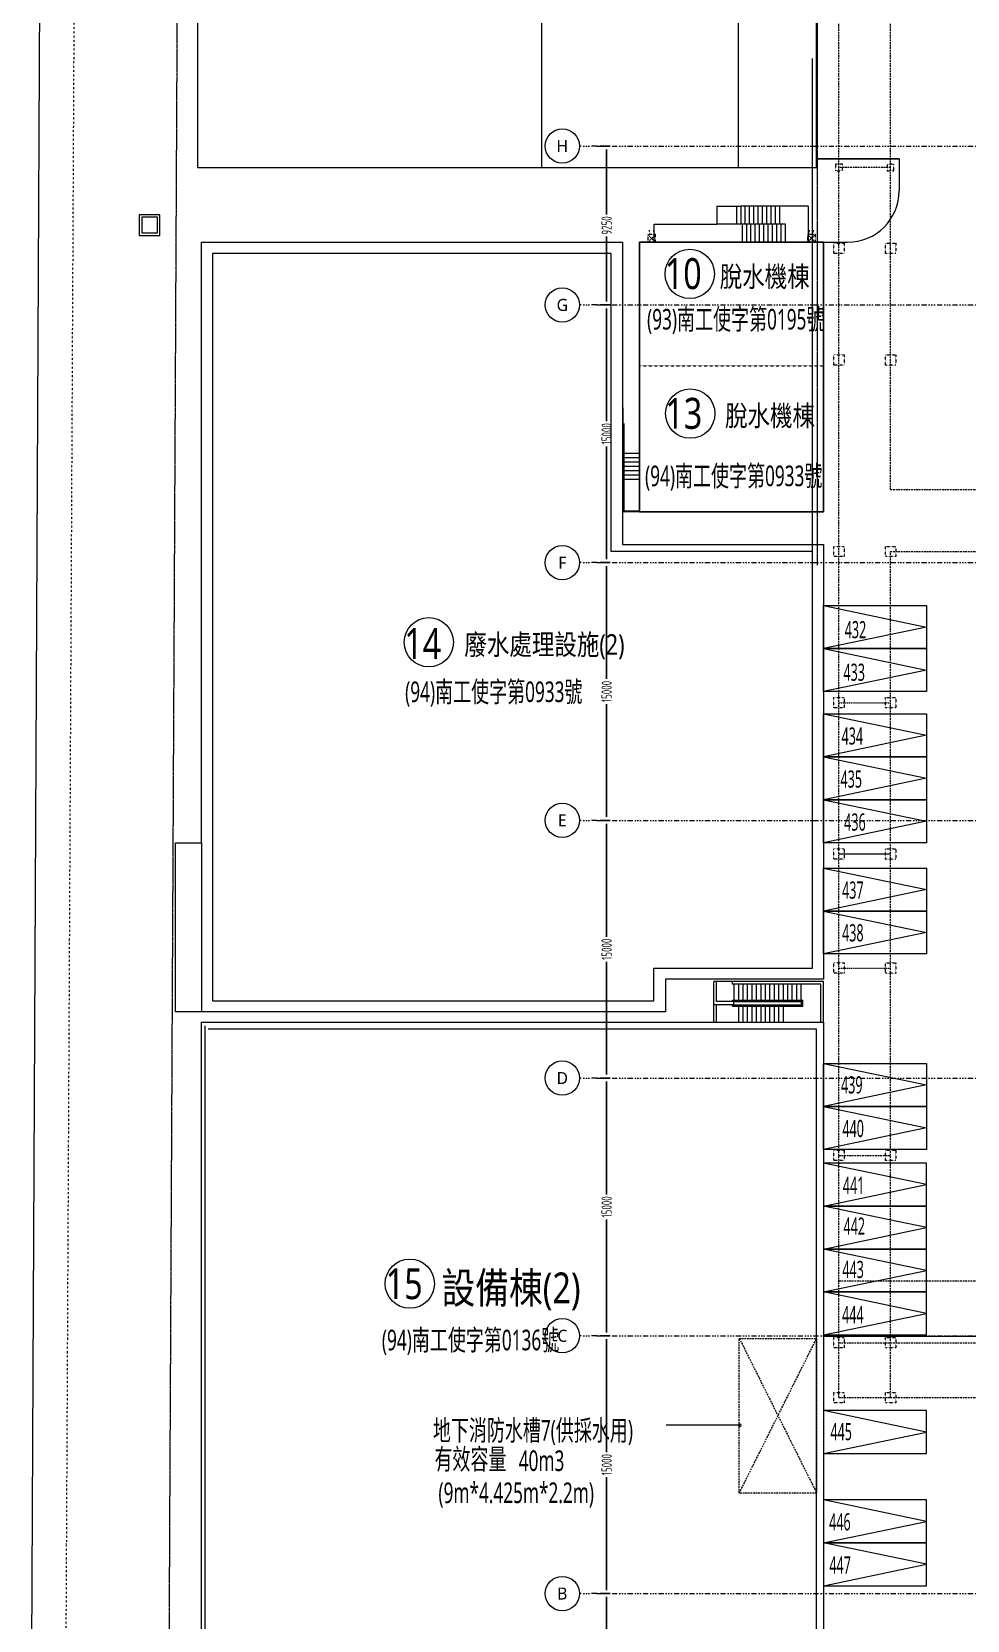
# Model space of a CAD drawing. Header units: millimetres. Extents: x -32710 to 654186, y -254124 to 420220.
# Drawn here: x -32673 to 21763, y 13445 to 105900 of the extents above; entities that cross this region are included whole.
import ezdxf
from ezdxf.enums import TextEntityAlignment as Align

# ---------------------------------------------------------------- set-up
doc = ezdxf.new("R2010")
doc.units = ezdxf.units.MM
doc.header["$LTSCALE"] = 1000
for name, pattern in [('H12PL1$0$DASHEDX2', [0.15, 0.1, -0.05]), ('H12PL1$0$DHIDDEN', [0.075, 0.025, -0.0125, 0.025, -0.0125]), ('H12PL1$0$DIVIDEX2', [0.25, 0.1, -0.05, 0, -0.05, 0, -0.05]), ('H12PL1$0$JJP_三點線', [0.9, 0.3, -0.15, 0, -0.15, 0, -0.15, 0, -0.15]), ('H12PL1$0$雨水排水_路_最新$0$CENTERK3', [0.2749, 0.25, -0.0083, 0.0083, -0.0083]), ('H12PL1$0$雨水排水_路_最新$0$CENTERK5', [0.6916, 0.6667, -0.0083, 0.0083, -0.0083]), ('H12PL1$0$雨水排水_路_最新$0$DOTK1', [0.01, 0.005, -0.005]), ('H12PL1$0$雨水排水_路_最新$0$DOTK2', [0.0166, 0.0083, -0.0083])]:
    doc.linetypes.add(name, pattern=pattern)
for name, color, linetype in [('H12PL1$0$A-DIM', 252, 'Continuous'), ('H12PL1$0$S-GRID', 252, 'Continuous'), ('H12PL1$0$全區配置圖_匯入NEWCUB用_13_0', 252, 'Continuous'), ('H12PL1$0$全區配置圖_匯入NEWCUB用_13_PKG', 252, 'Continuous'), ('H12PL1$0$全區配置圖_匯入NEWCUB用_13_SITE', 252, 'Continuous'), ('H12PL1$0$全區配置圖_匯入NEWCUB用_13_SUGATA3', 252, 'Continuous'), ('H12PL1$0$全區配置圖_匯入NEWCUB用_13_雨水排水経路図最新$0$SUGATAD', 252, 'Continuous'), ('MD-20250424-增加TRAY與FS主管位置調整', 7, 'Continuous')]:
    doc.layers.add(name, color=color, linetype=linetype)
doc.styles.add('H12PL1$0$Standard', font='Microsoft JhengHei.ttf', dxfattribs={"width": 0.8})
doc.styles.add('H12PL1$1$dim-txt', font='isocp.shx', dxfattribs={"width": 0.7, "bigfont": 'chineset.shx'})
doc.dimstyles.new('H12PL1$1$ARCH-dim-2000', dxfattribs={"dimscale": 2000, "dimtxt": 0.3, "dimasz": 0.1, "dimexe": 0.1, "dimexo": 0.1, "dimgap": 0.05, "dimtad": 1, "dimdec": 0, "dimrnd": 0.5, "dimdsep": 46, "dimtxsty": 'H12PL1$1$dim-txt', "dimblk": 'H12PL1$1$_Dot', "dimcen": 2, "dimclrd": 256, "dimclre": 256, "dimclrt": 256, "dimadec": 0, "dimazin": 0, "dimtfac": 1, "dimtix": 1, "dimtmove": 2, "dimatfit": 3, "dimldrblk": 'H12PL1$1$_OBLIQUE', "dimfxl": 1, "dimtvp": 1, "dimtolj": 1, "dimarcsym": 0})

# ---------------------------------------------------------------- blocks, each defined once
blk = doc.blocks.new('*D3040')
at = {"layer": 'DEFPOINTS', "color": 0, "linetype": 'Continuous', "transparency": 16777216}
for p in [(-29000, 99250), (-29000, 90000), (-28420, 90000)]:
    blk.add_point(p, dxfattribs=at)
at = {"layer": 'H12PL1$0$A-DIM', "linetype": 'Continuous', "lineweight": -2, "transparency": 16777216}
for p, q in [((-28800, 99250), (-28220, 99250)), ((-28420, 99050), (-28420, 95259)), ((-28420, 90200), (-28420, 93991)), ((-28800, 90000), (-28220, 90000))]:
    blk.add_line(p, q, dxfattribs=at)
at = {"layer": 'H12PL1$0$A-DIM', "linetype": 'Continuous', "lineweight": 0, "transparency": 16777216, "insert": (-28420, 94625), "char_height": 600, "attachment_point": 5, "rotation": 90, "style": 'H12PL1$1$dim-txt'}
blk.add_mtext('\\A1;9250', dxfattribs=at)
blk = doc.blocks.new('H12PL1$1$_Dot')
blk = doc.blocks.new('H12PL1$1$_OBLIQUE')
at = {"color": 0, "linetype": 'ByBlock', "lineweight": -2}
blk.add_line((-0.5, -0.5), (0.5, 0.5), dxfattribs=at)
blk = doc.blocks.new('*D3041')
at = {"layer": 'DEFPOINTS', "color": 0, "linetype": 'Continuous', "transparency": 16777216}
for p in [(-29000, 90000), (-29000, 75000), (-28420, 75000)]:
    blk.add_point(p, dxfattribs=at)
at = {"layer": 'H12PL1$0$A-DIM', "linetype": 'Continuous', "lineweight": -2, "transparency": 16777216}
for p, q in [((-28800, 90000), (-28220, 90000)), ((-28420, 89800), (-28420, 83230)), ((-28420, 75200), (-28420, 81770)), ((-28800, 75000), (-28220, 75000))]:
    blk.add_line(p, q, dxfattribs=at)
at = {"layer": 'H12PL1$0$A-DIM', "linetype": 'Continuous', "lineweight": 0, "transparency": 16777216, "insert": (-28420, 82500), "char_height": 600, "attachment_point": 5, "rotation": 90, "style": 'H12PL1$1$dim-txt'}
blk.add_mtext('\\A1;15000', dxfattribs=at)
blk = doc.blocks.new('*D3042')
at = {"layer": 'DEFPOINTS', "color": 0, "linetype": 'Continuous', "transparency": 16777216}
for p in [(-29000, 75000), (-29000, 60000), (-28420, 60000)]:
    blk.add_point(p, dxfattribs=at)
at = {"layer": 'H12PL1$0$A-DIM', "linetype": 'Continuous', "lineweight": -2, "transparency": 16777216}
for p, q in [((-28800, 75000), (-28220, 75000)), ((-28420, 74800), (-28420, 68230)), ((-28420, 60200), (-28420, 66770)), ((-28800, 60000), (-28220, 60000))]:
    blk.add_line(p, q, dxfattribs=at)
at = {"layer": 'H12PL1$0$A-DIM', "linetype": 'Continuous', "lineweight": 0, "transparency": 16777216, "insert": (-28420, 67500), "char_height": 600, "attachment_point": 5, "rotation": 90, "style": 'H12PL1$1$dim-txt'}
blk.add_mtext('\\A1;15000', dxfattribs=at)
blk = doc.blocks.new('*D3043')
at = {"layer": 'DEFPOINTS', "color": 0, "linetype": 'Continuous', "transparency": 16777216}
for p in [(-29000, 60000), (-29000, 45000), (-28420, 45000)]:
    blk.add_point(p, dxfattribs=at)
at = {"layer": 'H12PL1$0$A-DIM', "linetype": 'Continuous', "lineweight": -2, "transparency": 16777216}
for p, q in [((-28800, 60000), (-28220, 60000)), ((-28420, 59800), (-28420, 53230)), ((-28420, 45200), (-28420, 51770)), ((-28800, 45000), (-28220, 45000))]:
    blk.add_line(p, q, dxfattribs=at)
at = {"layer": 'H12PL1$0$A-DIM', "linetype": 'Continuous', "lineweight": 0, "transparency": 16777216, "insert": (-28420, 52500), "char_height": 600, "attachment_point": 5, "rotation": 90, "style": 'H12PL1$1$dim-txt'}
blk.add_mtext('\\A1;15000', dxfattribs=at)
blk = doc.blocks.new('*D3044')
at = {"layer": 'DEFPOINTS', "color": 0, "linetype": 'Continuous', "transparency": 16777216}
for p in [(-29000, 45000), (-29000, 30000), (-28420, 30000)]:
    blk.add_point(p, dxfattribs=at)
at = {"layer": 'H12PL1$0$A-DIM', "linetype": 'Continuous', "lineweight": -2, "transparency": 16777216}
for p, q in [((-28800, 45000), (-28220, 45000)), ((-28420, 44800), (-28420, 38230)), ((-28420, 30200), (-28420, 36770)), ((-28800, 30000), (-28220, 30000))]:
    blk.add_line(p, q, dxfattribs=at)
at = {"layer": 'H12PL1$0$A-DIM', "linetype": 'Continuous', "lineweight": 0, "transparency": 16777216, "insert": (-28420, 37500), "char_height": 600, "attachment_point": 5, "rotation": 90, "style": 'H12PL1$1$dim-txt'}
blk.add_mtext('\\A1;15000', dxfattribs=at)
blk = doc.blocks.new('*D3045')
at = {"layer": 'DEFPOINTS', "color": 0, "linetype": 'Continuous', "transparency": 16777216}
for p in [(-29000, 30000), (-29000, 15000), (-28420, 15000)]:
    blk.add_point(p, dxfattribs=at)
at = {"layer": 'H12PL1$0$A-DIM', "linetype": 'Continuous', "lineweight": -2, "transparency": 16777216}
for p, q in [((-28800, 30000), (-28220, 30000)), ((-28420, 29800), (-28420, 23230)), ((-28420, 15200), (-28420, 21770)), ((-28800, 15000), (-28220, 15000))]:
    blk.add_line(p, q, dxfattribs=at)
at = {"layer": 'H12PL1$0$A-DIM', "linetype": 'Continuous', "lineweight": 0, "transparency": 16777216, "insert": (-28420, 22500), "char_height": 600, "attachment_point": 5, "rotation": 90, "style": 'H12PL1$1$dim-txt'}
blk.add_mtext('\\A1;15000', dxfattribs=at)
blk = doc.blocks.new('*D3046')
at = {"layer": 'DEFPOINTS', "color": 0, "linetype": 'Continuous', "transparency": 16777216}
for p in [(-29000, 15000), (-29000, 0), (-28420, 0)]:
    blk.add_point(p, dxfattribs=at)
at = {"layer": 'H12PL1$0$A-DIM', "linetype": 'Continuous', "lineweight": -2, "transparency": 16777216}
for p, q in [((-28800, 15000), (-28220, 15000)), ((-28420, 14800), (-28420, 8230)), ((-28420, 200), (-28420, 6770)), ((-28800, 0), (-28220, 0))]:
    blk.add_line(p, q, dxfattribs=at)
at = {"layer": 'H12PL1$0$A-DIM', "linetype": 'Continuous', "lineweight": 0, "transparency": 16777216, "insert": (-28420, 7500), "char_height": 600, "attachment_point": 5, "rotation": 90, "style": 'H12PL1$1$dim-txt'}
blk.add_mtext('\\A1;15000', dxfattribs=at)
blk = doc.blocks.new('H12PL1')
at = {"layer": 'H12PL1$0$S-GRID', "linetype": 'H12PL1$0$JJP_三點線', "lineweight": 0}
for p, q in [((-29000, 99250), (-30000, 99250)), ((-29000, 99250), (289600, 99250)), ((-29000, 90000), (-30000, 90000)), ((-29000, 90000), (289600, 90000)), ((-29000, 75000), (-30000, 75000)), ((-29000, 75000), (289600, 75000)), ((-29000, 60000), (-30000, 60000)), ((-29000, 60000), (289600, 60000)), ((-29000, 45000), (-30000, 45000)), ((-29000, 45000), (289600, 45000)), ((-29000, 30000), (-30000, 30000)), ((-29000, 30000), (289600, 30000)), ((-29000, 15000), (-30000, 15000)), ((-29000, 15000), (289600, 15000))]:
    blk.add_line(p, q, dxfattribs=at)
at = {"layer": 'H12PL1$0$S-GRID', "lineweight": 0}
for centre in [(-31000, 99250), (-31000, 90000), (-31000, 75000), (-31000, 60000), (-31000, 45000), (-31000, 30000), (-31000, 15000)]:
    blk.add_circle(centre, 1000, dxfattribs=at)
at = {"layer": 'H12PL1$0$S-GRID', "linetype": 'H12PL1$0$JJP_三點線', "lineweight": 0}
for p in [(-29000, 99250), (-29000, 99250), (-29000, 90000), (-29000, 90000), (-29000, 75000), (-29000, 75000), (-29000, 60000), (-29000, 60000), (-29000, 45000), (-29000, 45000), (-29000, 30000), (-29000, 30000), (-29000, 15000), (-29000, 15000)]:
    blk.add_point(p, dxfattribs=at)
at = {"layer": 'H12PL1$0$全區配置圖_匯入NEWCUB用_13_PKG', "lineweight": 0, "flags": 128}
for points in [[(-15800, 72500), (-9800, 71250), (-15800, 70000)], [(-15800, 70000), (-9800, 68750), (-15800, 67500)], [(-15800, 66200), (-9800, 64950), (-15800, 63700)], [(-15800, 63700), (-9800, 62450), (-15800, 61200)], [(-15800, 61200), (-9800, 59950), (-15800, 58700)], [(-15800, 57225), (-9800, 55975), (-15800, 54725)], [(-15800, 54725), (-9800, 53475), (-15800, 52225)], [(-15800, 45850), (-9800, 44600), (-15800, 43350)], [(-15800, 43350), (-9800, 42100), (-15800, 40850)], [(-15800, 37550), (-9800, 38800), (-15800, 40050)], [(-15800, 35050), (-9800, 36300), (-15800, 37550)], [(-15800, 32550), (-9800, 33800), (-15800, 35050)], [(-15800, 30050), (-9800, 31300), (-15800, 32550)], [(-15800, 23150), (-9800, 24400), (-15800, 25650)], [(-15800, 17950), (-9800, 19200), (-15800, 20450)], [(-15800, 15450), (-9800, 16700), (-15800, 17950)]]:
    blk.add_lwpolyline(points, dxfattribs=at)
for points in [[(-15800, 72500), (-9800, 72500), (-9800, 70000), (-15800, 70000)], [(-15800, 70000), (-9800, 70000), (-9800, 67500), (-15800, 67500)], [(-15800, 66200), (-9800, 66200), (-9800, 63700), (-15800, 63700)], [(-15800, 63700), (-9800, 63700), (-9800, 61200), (-15800, 61200)], [(-15800, 61200), (-9800, 61200), (-9800, 58700), (-15800, 58700)], [(-15800, 57225), (-9800, 57225), (-9800, 54725), (-15800, 54725)], [(-15800, 54725), (-9800, 54725), (-9800, 52225), (-15800, 52225)], [(-15800, 45850), (-9800, 45850), (-9800, 43350), (-15800, 43350)], [(-15800, 43350), (-9800, 43350), (-9800, 40850), (-15800, 40850)], [(-15800, 37550), (-9800, 37550), (-9800, 40050), (-15800, 40050)], [(-15800, 35050), (-9800, 35050), (-9800, 37550), (-15800, 37550)], [(-15800, 32550), (-9800, 32550), (-9800, 35050), (-15800, 35050)], [(-15800, 30050), (-9800, 30050), (-9800, 32550), (-15800, 32550)], [(-15800, 23150), (-9800, 23150), (-9800, 25650), (-15800, 25650)], [(-15800, 17950), (-9800, 17950), (-9800, 20450), (-15800, 20450)], [(-15800, 15450), (-9800, 15450), (-9800, 17950), (-15800, 17950)]]:
    blk.add_lwpolyline(points, close=True, dxfattribs=at)
at = {"layer": 'H12PL1$0$全區配置圖_匯入NEWCUB用_13_SITE', "lineweight": 0}
blk.add_line((-550, 29961), (-15800, 29961), dxfattribs=at)
at = {"layer": 'H12PL1$0$全區配置圖_匯入NEWCUB用_13_SUGATA3', "lineweight": 0}
blk.add_line((-52000, 58700), (-52000, 48850), dxfattribs=at)
at = {"layer": 'H12PL1$0$全區配置圖_匯入NEWCUB用_13_雨水排水経路図最新$0$SUGATAD', "lineweight": 0}
for p, q in [((-61872.8, 11786.9), (-60869.8, 214708.6)), ((-52200, 98000), (-52200, 121900)), ((-32200, 98000), (-32200, 121900)), ((-20750, 98000), (-20750, 121900)), ((-16200, 98000), (-16200, 121900)), ((-16450, 66652), (-16450, 104342.2)), ((-52200, 98005.8), (-32200, 98000)), ((-11400, 98500), (-16200, 98500)), ((-16200, 98500), (-11400, 98500)), ((-11400, 98500), (-11400, 96650)), ((-11400, 98500), (-11400, 96650)), ((-32200, 98000), (-16200, 98000)), ((-22000, 95750), (-22000, 94700)), ((-22000, 95750), (-20600, 95750)), ((-20850, 94700), (-20850, 95750)), ((-20600, 94700), (-20600, 95750)), ((-16700, 95750), (-20600, 95750)), ((-20350, 94700), (-20350, 95750)), ((-20100, 94700), (-20100, 95750)), ((-19850, 94700), (-19850, 95750)), ((-19600, 94700), (-19600, 95750)), ((-19350, 94700), (-19350, 95750)), ((-19100, 94700), (-19100, 95750)), ((-18850, 94700), (-18850, 95750)), ((-18600, 94700), (-18600, 95750)), ((-18350, 94700), (-18350, 95750)), ((-16700, 95750), (-16700, 93650)), ((-25645, 94700), (-22000, 94700)), ((-25645, 93650), (-25645, 94700)), ((-18020, 94700), (-22000, 94700)), ((-20520, 93650), (-20520, 94700)), ((-20270, 93650), (-20270, 94700)), ((-20020, 93650), (-20020, 94700)), ((-19770, 93650), (-19770, 94700)), ((-19520, 93650), (-19520, 94700)), ((-19270, 93650), (-19270, 94700)), ((-19020, 93650), (-19020, 94700)), ((-18770, 93650), (-18770, 94700)), ((-18520, 93650), (-18520, 94700)), ((-18270, 93650), (-18270, 94700)), ((-18020, 93650), (-18020, 94700)), ((-15800, 93650), (-14400, 93650)), ((-27450, 77950), (-27450, 84003.7)), ((-27446.3, 78003.7), (-27446.3, 83100)), ((-27403.6, 78003.7), (-27403.6, 83100)), ((-26500, 81350), (-27403.6, 81350)), ((-26500, 81100), (-27403.6, 81100)), ((-26500, 80850), (-27403.6, 80850)), ((-26500, 80600), (-27403.6, 80600)), ((-26500, 80350), (-27403.6, 80350)), ((-26500, 80100), (-27403.6, 80100)), ((-26500, 79850), (-27403.6, 79850)), ((-26500, 77950), (-27450, 77950)), ((-26520, 77996.4), (-27396.3, 77996.4)), ((-26520, 77953.7), (-27396.3, 77953.7)), ((-26520, 77953.7), (-26520, 77996.4)), ((-15800, 50625), (-22175, 50625)), ((-22175, 48250), (-22175, 50625)), ((-22025, 49462.5), (-22025, 50625)), ((-21095, 50475), (-21095, 50625)), ((-15950, 50475), (-21095, 50475)), ((-20995, 49542.5), (-20995, 50475)), ((-20735, 49542.5), (-20735, 50475)), ((-20475, 49542.5), (-20475, 50475)), ((-20215, 49542.5), (-20215, 50475)), ((-19955, 49542.5), (-19955, 50475)), ((-19695, 49542.5), (-19695, 50475)), ((-19435, 49542.5), (-19435, 50475)), ((-19175, 49542.5), (-19175, 50475)), ((-18915, 49542.5), (-18915, 50475)), ((-18655, 49542.5), (-18655, 50475)), ((-18395, 49542.5), (-18395, 50475)), ((-18135, 49542.5), (-18135, 50475)), ((-17875, 49542.5), (-17875, 50475)), ((-17615, 49542.5), (-17615, 50475)), ((-17355, 49542.5), (-17355, 50475)), ((-17095, 49542.5), (-17095, 50475)), ((-15950, 48250), (-15950, 50475)), ((-15800, 48250), (-15800, 50625)), ((-21015, 49262.5), (-22175, 49262.5)), ((-21015, 49462.5), (-22025, 49462.5)), ((-22025, 48250), (-22025, 49262.5)), ((-21095, 49499.8), (-21095, 49542.5)), ((-21095, 49542.5), (-16995, 49542.5)), ((-21095, 49499.8), (-17037.7, 49499.8)), ((-21095, 49182.5), (-21095, 49262.5)), ((-21095, 49182.5), (-16995, 49182.5)), ((-21052.3, 49225.2), (-21052.3, 49262.5)), ((-21052.3, 49225.2), (-17037.7, 49225.2)), ((-21015, 49262.5), (-21015, 49462.5)), ((-21015, 49462.5), (-17075, 49462.5)), ((-21015, 49262.5), (-17075, 49262.5)), ((-20995, 49462.5), (-20995, 49499.8)), ((-20735, 49462.5), (-20735, 49499.8)), ((-20735, 49225.2), (-20735, 49262.5)), ((-20735, 48250), (-20735, 49182.5)), ((-20475, 49462.5), (-20475, 49499.8)), ((-20475, 49225.2), (-20475, 49262.5)), ((-20475, 48250), (-20475, 49182.5)), ((-20215, 49462.5), (-20215, 49499.8)), ((-20215, 49225.2), (-20215, 49262.5)), ((-20215, 48250), (-20215, 49182.5)), ((-19955, 49462.5), (-19955, 49499.8)), ((-19955, 49225.2), (-19955, 49262.5)), ((-19955, 48250), (-19955, 49182.5)), ((-19695, 49462.5), (-19695, 49499.8)), ((-19695, 49225.2), (-19695, 49262.5)), ((-19695, 48250), (-19695, 49182.5)), ((-19435, 49462.5), (-19435, 49499.8)), ((-19435, 49225.2), (-19435, 49262.5)), ((-19435, 48250), (-19435, 49182.5)), ((-19175, 49462.5), (-19175, 49499.8)), ((-19175, 49225.2), (-19175, 49262.5)), ((-19175, 48250), (-19175, 49182.5)), ((-18915, 49462.5), (-18915, 49499.8)), ((-18915, 49225.2), (-18915, 49262.5)), ((-18915, 48250), (-18915, 49182.5)), ((-18655, 49462.5), (-18655, 49499.8)), ((-18655, 49225.2), (-18655, 49262.5)), ((-18655, 48250), (-18655, 49182.5)), ((-18395, 49462.5), (-18395, 49499.8)), ((-18395, 49225.2), (-18395, 49262.5)), ((-18395, 48250), (-18395, 49182.5)), ((-18135, 49462.5), (-18135, 49499.8)), ((-18135, 49225.2), (-18135, 49262.5)), ((-18135, 48250), (-18135, 49182.5)), ((-17875, 49462.5), (-17875, 49499.8)), ((-17615, 49462.5), (-17615, 49499.8)), ((-17355, 49462.5), (-17355, 49499.8)), ((-17095, 49462.5), (-17095, 49499.8)), ((-17075, 49262.5), (-17075, 49462.5)), ((-17037.7, 49225.2), (-17037.7, 49499.8)), ((-16995, 49182.5), (-16995, 49542.5))]:
    blk.add_line(p, q, dxfattribs=at)
at = {"layer": 'H12PL1$0$全區配置圖_匯入NEWCUB用_13_雨水排水経路図最新$0$SUGATAD', "linetype": 'H12PL1$0$DIVIDEX2', "lineweight": 0}
blk.add_line((-59873, 11746.8), (-58869.9, 214698.9), dxfattribs=at)
at = {"layer": 'H12PL1$0$全區配置圖_匯入NEWCUB用_13_雨水排水経路図最新$0$SUGATAD', "linetype": 'H12PL1$0$雨水排水_路_最新$0$CENTERK3', "lineweight": 0}
blk.add_line((-53872.9, 11746.5), (-52869.9, 214669), dxfattribs=at)
at = {"layer": 'H12PL1$0$全區配置圖_匯入NEWCUB用_13_雨水排水経路図最新$0$SUGATAD', "linetype": 'H12PL1$0$DASHEDX2', "lineweight": 0}
for p, q in [((-14900, 98000), (-14900, 186000)), ((-11900, 98000), (-11900, 183000)), ((-14900, 93300), (-14900, 98000)), ((-11900, 98000), (-14900, 98000)), ((-11900, 93300), (-11900, 98000)), ((-14900, 26400), (-14900, 93300)), ((-11900, 79250), (-11900, 93300)), ((-11900, 79250), (-1300, 79250)), ((-11900, 75650), (-1300, 75650)), ((-11900, 26400), (-11900, 75650)), ((-14900, 40500), (-11900, 40500)), ((-14900, 33200), (-1300, 33200)), ((-20700, 20850), (-16200, 29850)), ((-20700, 29850), (-16200, 20850)), ((-14900, 29600), (-1300, 29600)), ((-14900, 26400), (-1300, 26400))]:
    blk.add_line(p, q, dxfattribs=at)
at = {"layer": 'H12PL1$0$全區配置圖_匯入NEWCUB用_13_雨水排水経路図最新$0$SUGATAD', "linetype": 'H12PL1$0$雨水排水_路_最新$0$CENTERK5', "lineweight": 0}
blk.add_line((-16150, 74854.1), (-16150, 108753.8), dxfattribs=at)
at = {"layer": 'H12PL1$0$全區配置圖_匯入NEWCUB用_13_雨水排水経路図最新$0$SUGATAD', "linetype": 'H12PL1$0$雨水排水_路_最新$0$DOTK1', "lineweight": 0}
for p, q in [((-25920, 94100), (-25920, 94350)), ((-25680, 94100), (-25680, 94350)), ((-16620, 94100), (-16620, 94350)), ((-16380, 94100), (-16380, 94350)), ((-26025, 93650), (-25575, 94100)), ((-26025, 94100), (-25575, 93650)), ((-16725, 94100), (-16275, 93650)), ((-16725, 93650), (-16275, 94100)), ((-26500, 86450), (-15800, 86450))]:
    blk.add_line(p, q, dxfattribs=at)
at = {"layer": 'H12PL1$0$全區配置圖_匯入NEWCUB用_13_雨水排水経路図最新$0$SUGATAD', "linetype": 'H12PL1$0$雨水排水_路_最新$0$DOTK2', "lineweight": 0}
for p, q in [((-14900, 66850), (-11900, 66850)), ((-14900, 51400), (-11900, 51400))]:
    blk.add_line(p, q, dxfattribs=at)
at = {"layer": 'H12PL1$0$全區配置圖_匯入NEWCUB用_13_雨水排水経路図最新$0$SUGATAD', "linetype": 'H12PL1$0$DHIDDEN', "lineweight": 0}
blk.add_line((-14900, 58050), (-11900, 58050), dxfattribs=at)
at = {"layer": 'H12PL1$0$全區配置圖_匯入NEWCUB用_13_雨水排水経路図最新$0$SUGATAD', "linetype": 'H12PL1$0$雨水排水_路_最新$0$DOTK1', "lineweight": 0, "flags": 128}
for points in [[(-15100, 97800), (-14700, 97800), (-14700, 98200), (-15100, 98200)], [(-12100, 97800), (-11700, 97800), (-11700, 98200), (-12100, 98200)], [(-26025, 93650), (-25575, 93650), (-25575, 94100), (-26025, 94100)], [(-16725, 93650), (-16275, 93650), (-16275, 94100), (-16725, 94100)], [(-15200, 93600), (-14600, 93600), (-14600, 93000), (-15200, 93000)], [(-12200, 93600), (-11600, 93600), (-11600, 93000), (-12200, 93000)], [(-15200, 87100), (-14600, 87100), (-14600, 86500), (-15200, 86500)], [(-12200, 87100), (-11600, 87100), (-11600, 86500), (-12200, 86500)], [(-15200, 75950), (-14600, 75950), (-14600, 75350), (-15200, 75350)], [(-12200, 75950), (-11600, 75950), (-11600, 75350), (-12200, 75350)], [(-15200, 67150), (-14600, 67150), (-14600, 66550), (-15200, 66550)], [(-12200, 67150), (-11600, 67150), (-11600, 66550), (-12200, 66550)], [(-15200, 58350), (-14600, 58350), (-14600, 57750), (-15200, 57750)], [(-12200, 58350), (-11600, 58350), (-11600, 57750), (-12200, 57750)], [(-15200, 51700), (-14600, 51700), (-14600, 51100), (-15200, 51100)], [(-12200, 51700), (-11600, 51700), (-11600, 51100), (-12200, 51100)], [(-15200, 40800), (-14600, 40800), (-14600, 40200), (-15200, 40200)], [(-12200, 40800), (-11600, 40800), (-11600, 40200), (-12200, 40200)], [(-15200, 29900), (-14600, 29900), (-14600, 29300), (-15200, 29300)], [(-12200, 29900), (-11600, 29900), (-11600, 29300), (-12200, 29300)], [(-15200, 26700), (-14600, 26700), (-14600, 26100), (-15200, 26100)], [(-12200, 26700), (-11600, 26700), (-11600, 26100), (-12200, 26100)]]:
    blk.add_lwpolyline(points, close=True, dxfattribs=at)
at = {"layer": 'H12PL1$0$全區配置圖_匯入NEWCUB用_13_雨水排水経路図最新$0$SUGATAD', "lineweight": 0, "flags": 128}
for points in [[(-55615, 94050), (-54415, 94050), (-54415, 95250), (-55615, 95250)], [(-55615, 94050), (-54415, 94050), (-54415, 95250), (-55615, 95250)], [(-55465, 94200), (-54565, 94200), (-54565, 95100), (-55465, 95100)], [(-55465, 94200), (-54565, 94200), (-54565, 95100), (-55465, 95100)], [(-52000, 58700), (-52000, 93650), (-27500, 93650), (-27500, 76050), (-15800, 76050), (-15800, 50750), (-25000, 50750), (-25000, 48850), (-53500, 48850), (-53500, 58700)], [(-15800, 77950), (-26500, 77950), (-26500, 93650), (-15800, 93650)], [(-26500, 77950), (-15800, 77950), (-15800, 93650), (-26500, 93650)], [(-16450, 51407.1), (-16450, 75650), (-28150, 75650), (-28150, 93000), (-51350, 93000), (-51350, 49500), (-25676.1, 49500), (-25676.1, 51407.1)], [(-28600, -6550), (-28600, 11450), (-52000, 11450), (-52000, 48250), (-15800, 48250), (-15800, -6550)]]:
    blk.add_lwpolyline(points, close=True, dxfattribs=at)
for points in [[(-51800, 48050), (-51800, 11850), (-28200, 11850), (-28200, -6150), (-16200, -6150), (-16200, 47850), (-51600, 47850)], [(-20671.3, 24790.7), (-24950.1, 24790.7)]]:
    blk.add_lwpolyline(points, dxfattribs=at)
at = {"layer": 'H12PL1$0$全區配置圖_匯入NEWCUB用_13_雨水排水経路図最新$0$SUGATAD', "linetype": 'H12PL1$0$DASHEDX2', "lineweight": 0, "flags": 128}
blk.add_lwpolyline([(-20700, 20850), (-20700, 29850), (-16200, 29850), (-16200, 20850)], close=True, dxfattribs=at)
at = {"layer": 'H12PL1$0$全區配置圖_匯入NEWCUB用_13_雨水排水経路図最新$0$SUGATAD', "lineweight": 0, "flags": 128}
blk.add_lwpolyline([(-20746.3, 24790.7, 1), (-20596.3, 24790.7, 1)], format="xyb", close=True, dxfattribs=at)
at = {"layer": 'H12PL1$0$全區配置圖_匯入NEWCUB用_13_雨水排水経路図最新$0$SUGATAD', "lineweight": 0}
for centre in [(-23584.1, 91807.2), (-23553.4, 83674.7), (-38767.3, 70366.6), (-39873.3, 33034.1)]:
    blk.add_circle(centre, 1435.1, dxfattribs=at)
for centre, radius, start, end in [((-14400, 96650), 3000, 270, 0), ((-27396.3, 78003.7), 50, 180, 270), ((-27396.3, 78003.7), 7.3, 180, 270)]:
    blk.add_arc(centre, radius, start, end, dxfattribs=at)
at = {"layer": 'H12PL1$0$S-GRID', "style": 'H12PL1$0$Standard'}
for s, p in [('H', (-31000, 99600)), ('G', (-31000, 90350)), ('F', (-31000, 75350)), ('E', (-31000, 60350)), ('D', (-31000, 45350)), ('C', (-31000, 30350)), ('B', (-31000, 15350))]:
    blk.add_text(s, height=700, dxfattribs=at).set_placement(p, align=Align.TOP_CENTER)
at = {"layer": 'H12PL1$0$全區配置圖_匯入NEWCUB用_13_0', "linetype": 'Continuous', "lineweight": 0, "style": 'H12PL1$0$Standard'}
for s, insert, char_height, attachment_point in [('\\A1;10', (-25033.6, 91811.3), 1800, 4), ('\\A1;脫水機棟', (-21841.1, 90920.4), 1200, 7), ('\\A1;{\\W0.64;(93)南工使字第0195號}', (-26067.2, 88303.8), 1200, 7), ('\\A1;13', (-25003, 83678.7), 1800, 4), ('\\A1;脫水機棟', (-21534.2, 82818.5), 1200, 7), ('\\A1;{\\W0.64;(94)南工使字第0933號}', (-26184.9, 79186.2), 1200, 7), ('\\A1;14', (-40195.5, 70289.9), 1800, 4), ('\\A1;{\\W0.56;432}', (-14564.7, 70589.5), 1000, 7), ('\\A1;廢水處理設施(2)', (-36700.6, 69370.1), 1200, 7), ('\\A1;{\\W0.56;433}', (-14638.8, 68108.1), 1000, 7), ('\\A1;{\\W0.64;(94)南工使字第0933號}', (-40146.9, 66620.2), 1200, 7), ('\\A1;{\\W0.56;434}', (-14749.6, 64399.3), 1000, 7), ('\\A1;{\\W0.56;435}', (-14809.4, 61892), 1000, 7), ('\\A1;{\\W0.56;436}', (-14598.8, 59388.2), 1000, 7), ('\\A1;{\\W0.56;437}', (-14719.6, 55429.4), 1000, 7), ('\\A1;{\\W0.56;438}', (-14718.8, 52942.3), 1000, 7), ('\\A1;{\\W0.56;439}', (-14779.7, 44094.1), 1000, 7), ('\\A1;{\\W0.56;440}', (-14701.3, 41549.7), 1000, 7), ('\\A1;{\\W0.56;441}', (-14674.7, 38254), 1000, 7), ('\\A1;{\\W0.56;442}', (-14634.7, 35885), 1000, 7), ('\\A1;{\\W0.56;443}', (-14703.2, 33348.3), 1000, 7), ('\\A1;15', (-41274.2, 33023.1), 1800, 4), ('\\A1; 設備棟(2)', (-38517.1, 32584.9), 1800, 4), ('\\A1;{\\W0.56;444}', (-14720.8, 30733.5), 1000, 7), ('\\A1;{\\W0.64;(94)南工使字第0136號}', (-41499.6, 28889.2), 1200, 7), ('\\A1;{\\W0.64;地下消防水槽7(供採水用)}', (-38533.3, 23637.8), 1200, 7), ('\\A1;{\\W0.56;445}', (-15399.4, 23906.4), 1000, 7), ('\\A1;{\\W0.64;有效容量}', (-38440.8, 22085.1), 1200, 7), ('\\A1;{\\W0.64;40m3}', (-33534.3, 22113.3), 1200, 7), ('\\A1;{\\W0.64;(9m*4.425m*2.2m)}', (-38207.7, 19999.1), 1200, 7), ('\\A1;{\\W0.56;446}', (-15472.6, 18656.8), 1000, 7), ('\\A1;{\\W0.56;447}', (-15460.9, 16160.7), 1000, 7)]:
    blk.add_mtext(s, dxfattribs=dict(at, insert=insert, char_height=char_height, attachment_point=attachment_point))
at = {"layer": 'H12PL1$0$A-DIM', "linetype": 'Continuous', "lineweight": 0}
for base, p1, p2, picture, middle in [((-28420, 90000), (-29000, 99250), (-29000, 90000), '*D3040', (-28420, 94625)), ((-28420, 75000), (-29000, 90000), (-29000, 75000), '*D3041', (-28420, 82500)), ((-28420, 60000), (-29000, 75000), (-29000, 60000), '*D3042', (-28420, 67500)), ((-28420, 45000), (-29000, 60000), (-29000, 45000), '*D3043', (-28420, 52500)), ((-28420, 30000), (-29000, 45000), (-29000, 30000), '*D3044', (-28420, 37500)), ((-28420, 15000), (-29000, 30000), (-29000, 15000), '*D3045', (-28420, 22500)), ((-28420, 0), (-29000, 15000), (-29000, 0), '*D3046', (-28420, 7500))]:
    dim = blk.add_linear_dim(base=base, p1=p1, p2=p2, angle=270, dimstyle='H12PL1$1$ARCH-dim-2000', dxfattribs=at)
    dim.commit()
    dim.dimension.update_dxf_attribs({"geometry": picture, "text_midpoint": middle, "dimtype": 128, "text_rotation": 90})

msp = doc.modelspace()

# ---------------------------------------------------------------- block references
at = {"layer": 'MD-20250424-增加TRAY與FS主管位置調整', "color": 8}
msp.add_blockref('H12PL1', (29200, 0), dxfattribs=at)

doc.saveas('drawing.dxf')
